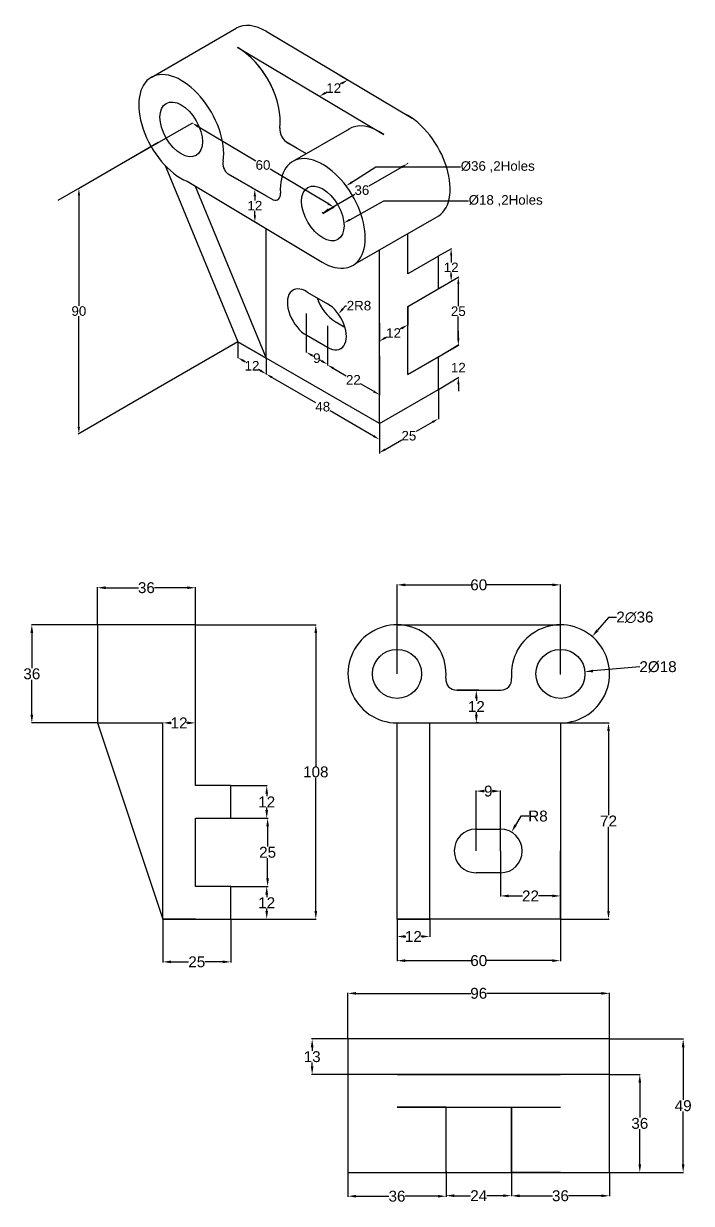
# Model space of a CAD drawing. Header units: millimetres. Extents: x -35 to 210, y -370 to 63.
import ezdxf
from ezdxf import colors
from ezdxf.entities.mleader import LeaderData, LeaderLine
from ezdxf.math import Vec2, Vec3

# ---------------------------------------------------------------- set-up
doc = ezdxf.new("R2010")
doc.units = ezdxf.units.MM
doc.header["$MEASUREMENT"] = 0
doc.styles.get("Standard").update_dxf_attribs({"font": 'arial.ttf'})
doc.dimstyles.get("Standard").update_dxf_attribs({"dimtxt": 4, "dimasz": 3, "dimexe": 0.18, "dimexo": 0.0625, "dimgap": 0.09, "dimtad": 0, "dimtih": 1, "dimtoh": 1, "dimdec": 4, "dimdsep": 46, "dimtxsty": 'Standard', "dimcen": 0.09, "dimadec": 0, "dimazin": 0, "dimtfac": 1, "dimtdec": 4, "dimtofl": 0, "dimtmove": 0, "dimatfit": 3, "dimfxl": 1, "dimtolj": 1, "dimtzin": 0, "dimarcsym": 0})

# ---------------------------------------------------------------- blocks, each defined once
blk = doc.blocks.new('*D1')
at = {"color": 0, "lineweight": -2, "transparency": 16777216}
for p, q in [((117.14, -70.92), (117.14, -81.77)), ((95.49, -83.42), (95.49, -94.27)), ((114.98, -82.81), (108.96, -86.29)), ((97.66, -92.81), (103.68, -89.33))]:
    blk.add_line(p, q, dxfattribs=at)
at = {"color": 0, "transparency": 16777216}
for points in [[(114.77, -82.45), (115.19, -83.17), (117.14, -81.56)], [(97.45, -92.45), (97.87, -93.17), (95.49, -94.06)]]:
    blk.add_solid(points, dxfattribs=at)
at = {"layer": 'Defpoints', "color": 0, "transparency": 16777216}
for p in [(117.14, -70.84), (117.14, -81.56), (95.49, -83.34)]:
    blk.add_point(p, dxfattribs=at)
at = {"color": 0, "lineweight": 25, "transparency": 16777216, "insert": (106.32, -87.81), "char_height": 3.5, "attachment_point": 5}
blk.add_mtext('\\A1;25', dxfattribs=at)
blk = doc.blocks.new('*D2')
at = {"color": 0, "lineweight": -2, "transparency": 16777216}
for p, q in [((124.48, -51.92), (124.48, -49.42)), ((117.21, -58.81), (124.66, -54.32)), ((117.21, -70.81), (124.66, -66.32)), ((124.48, -68.92), (124.48, -71.42))]:
    blk.add_line(p, q, dxfattribs=at)
at = {"color": 0, "transparency": 16777216}
for points in [[(124.07, -51.92), (124.9, -51.92), (124.48, -54.42)], [(124.07, -68.92), (124.9, -68.92), (124.48, -66.42)]]:
    blk.add_solid(points, dxfattribs=at)
at = {"layer": 'Defpoints', "color": 0, "transparency": 16777216}
for p in [(117.14, -58.84), (124.48, -66.42), (117.14, -70.84)]:
    blk.add_point(p, dxfattribs=at)
at = {"color": 0, "lineweight": 25, "transparency": 16777216, "insert": (124.48, -62.8), "char_height": 3.5, "attachment_point": 5}
blk.add_mtext('\\A1;12', dxfattribs=at)
blk = doc.blocks.new('*D3')
at = {"color": 0, "lineweight": -2, "transparency": 16777216}
for p, q in [((105.95, -40.31), (124.65, -29.51)), ((124.47, -32.11), (124.47, -40.24)), ((124.47, -52.11), (124.47, -43.99)), ((105.95, -65.31), (124.65, -54.51))]:
    blk.add_line(p, q, dxfattribs=at)
at = {"color": 0, "transparency": 16777216}
for points in [[(124.05, -32.11), (124.89, -32.11), (124.47, -29.61)], [(124.05, -52.11), (124.89, -52.11), (124.47, -54.61)]]:
    blk.add_solid(points, dxfattribs=at)
at = {"layer": 'Defpoints', "color": 0, "transparency": 16777216}
for p in [(105.89, -40.34), (124.47, -54.61), (105.89, -65.34)]:
    blk.add_point(p, dxfattribs=at)
at = {"color": 0, "lineweight": 25, "transparency": 16777216, "insert": (124.47, -42.11), "char_height": 3.5, "attachment_point": 5}
blk.add_mtext('\\A1;25', dxfattribs=at)
blk = doc.blocks.new('*D4')
at = {"color": 0, "lineweight": -2, "transparency": 16777216}
for p, q in [((105.89, -40.42), (105.89, -47.3)), ((95.49, -46.42), (95.49, -53.3)), ((97.66, -51.84), (98.28, -51.49)), ((103.72, -48.34), (103.1, -48.7))]:
    blk.add_line(p, q, dxfattribs=at)
at = {"color": 0, "transparency": 16777216}
for points in [[(103.51, -47.98), (103.93, -48.7), (105.89, -47.09)], [(97.45, -51.48), (97.87, -52.2), (95.49, -53.09)]]:
    blk.add_solid(points, dxfattribs=at)
at = {"layer": 'Defpoints', "color": 0, "transparency": 16777216}
for p in [(105.89, -40.34), (95.49, -46.34), (95.49, -53.09)]:
    blk.add_point(p, dxfattribs=at)
at = {"color": 0, "lineweight": 25, "transparency": 16777216, "insert": (100.69, -50.09), "char_height": 3.5, "attachment_point": 5}
blk.add_mtext('\\A1;12', dxfattribs=at)
blk = doc.blocks.new('*D5')
at = {"color": 0, "lineweight": -2, "transparency": 16777216}
for p, q in [((117.21, -21.81), (122.03, -19.02)), ((121.85, -21.63), (121.85, -24.15)), ((121.85, -28.63), (121.85, -27.84)), ((117.21, -33.81), (122.03, -31.02))]:
    blk.add_line(p, q, dxfattribs=at)
at = {"color": 0, "transparency": 16777216}
for points in [[(121.43, -21.63), (122.26, -21.63), (121.85, -19.13)], [(121.43, -28.63), (122.26, -28.63), (121.85, -31.13)]]:
    blk.add_solid(points, dxfattribs=at)
at = {"layer": 'Defpoints', "color": 0, "transparency": 16777216}
for p in [(117.14, -21.84), (117.14, -33.84), (121.85, -31.13)]:
    blk.add_point(p, dxfattribs=at)
at = {"color": 0, "lineweight": 25, "transparency": 16777216, "insert": (121.85, -26), "char_height": 3.5, "attachment_point": 5}
blk.add_mtext('\\A1;12', dxfattribs=at)
blk = doc.blocks.new('*D6')
at = {"color": 0, "lineweight": -2, "transparency": 16777216}
for p, q in [((43.53, -53.42), (43.53, -59.31)), ((45.7, -60.35), (46.31, -60.71)), ((53.92, -59.42), (53.92, -65.31)), ((51.76, -63.85), (51.14, -63.49))]:
    blk.add_line(p, q, dxfattribs=at)
at = {"color": 0, "transparency": 16777216}
for points in [[(45.91, -59.99), (45.49, -60.71), (43.53, -59.1)], [(51.97, -63.49), (51.55, -64.21), (53.92, -65.1)]]:
    blk.add_solid(points, dxfattribs=at)
at = {"layer": 'Defpoints', "color": 0, "transparency": 16777216}
for p in [(43.53, -53.34), (53.92, -59.34), (53.92, -65.1)]:
    blk.add_point(p, dxfattribs=at)
at = {"color": 0, "lineweight": 25, "transparency": 16777216, "insert": (48.73, -62.1), "char_height": 3.5, "attachment_point": 5}
blk.add_mtext('\\A1;12', dxfattribs=at)
blk = doc.blocks.new('*D7')
at = {"color": 0, "lineweight": -2, "transparency": 16777216}
for p, q in [((53.92, -59.42), (53.92, -65.34)), ((56.09, -66.39), (72.04, -75.59)), ((93.33, -87.89), (77.38, -78.68)), ((95.49, -83.42), (95.49, -89.34))]:
    blk.add_line(p, q, dxfattribs=at)
at = {"color": 0, "transparency": 16777216}
for points in [[(56.3, -66.02), (55.88, -66.75), (53.92, -65.14)], [(93.54, -87.52), (93.12, -88.25), (95.49, -89.14)]]:
    blk.add_solid(points, dxfattribs=at)
at = {"layer": 'Defpoints', "color": 0, "transparency": 16777216}
for p in [(53.92, -59.34), (95.49, -83.34), (95.49, -89.14)]:
    blk.add_point(p, dxfattribs=at)
at = {"color": 0, "lineweight": 25, "transparency": 16777216, "insert": (74.71, -77.14), "char_height": 3.5, "attachment_point": 5}
blk.add_mtext('\\A1;48', dxfattribs=at)
blk = doc.blocks.new('*D8')
at = {"color": 0, "lineweight": -2, "transparency": 16777216}
for p, q in [((80.78, 44.67), (84.09, 42.7)), ((81.75, 41.55), (81.13, 41.2)), ((70.39, 38.67), (73.7, 36.7)), ((75.68, 38.05), (76.3, 38.41))]:
    blk.add_line(p, q, dxfattribs=at)
at = {"color": 0, "transparency": 16777216}
for points in [[(81.54, 41.91), (81.95, 41.19), (83.91, 42.8)], [(75.48, 38.41), (75.89, 37.69), (73.52, 36.8)]]:
    blk.add_solid(points, dxfattribs=at)
at = {"layer": 'Defpoints', "color": 0, "transparency": 16777216}
for p in [(80.72, 44.7), (83.91, 42.8), (70.33, 38.7)]:
    blk.add_point(p, dxfattribs=at)
at = {"color": 0, "lineweight": 25, "transparency": 16777216, "insert": (78.72, 39.8), "char_height": 3.5, "attachment_point": 5}
blk.add_mtext('\\A1;12', dxfattribs=at)
blk = doc.blocks.new('*D10')
at = {"color": 0, "lineweight": -2, "transparency": 16777216}
for p, q in [((68.65, -42.92), (68.65, -57.3)), ((76.44, -47.42), (76.44, -61.8)), ((70.81, -58.34), (71.3, -58.63)), ((74.28, -60.34), (73.78, -60.06))]:
    blk.add_line(p, q, dxfattribs=at)
at = {"color": 0, "transparency": 16777216}
for points in [[(71.02, -57.98), (70.6, -58.71), (68.65, -57.09)], [(74.48, -59.98), (74.07, -60.71), (76.44, -61.59)]]:
    blk.add_solid(points, dxfattribs=at)
at = {"layer": 'Defpoints', "color": 0, "transparency": 16777216}
for p in [(68.65, -42.84), (76.44, -47.34), (68.65, -57.09)]:
    blk.add_point(p, dxfattribs=at)
at = {"color": 0, "lineweight": 25, "transparency": 16777216, "insert": (72.54, -59.34), "char_height": 3.5, "attachment_point": 5}
blk.add_mtext('\\A1;9', dxfattribs=at)
blk = doc.blocks.new('*D11')
at = {"color": 0, "lineweight": -2, "transparency": 16777216}
for p, q in [((76.41, -47.47), (76.41, -61.99)), ((95.49, -58.42), (95.49, -72.94)), ((78.58, -63.03), (83.34, -65.76)), ((93.32, -71.49), (88.56, -68.75))]:
    blk.add_line(p, q, dxfattribs=at)
at = {"color": 0, "transparency": 16777216}
for points in [[(78.79, -62.67), (78.37, -63.39), (76.41, -61.78)], [(93.53, -71.12), (93.12, -71.85), (95.49, -72.73)]]:
    blk.add_solid(points, dxfattribs=at)
at = {"layer": 'Defpoints', "color": 0, "transparency": 16777216}
for p in [(76.41, -47.4), (95.49, -58.34), (95.49, -72.73)]:
    blk.add_point(p, dxfattribs=at)
at = {"color": 0, "lineweight": 25, "transparency": 16777216, "insert": (85.95, -67.26), "char_height": 3.5, "attachment_point": 5}
blk.add_mtext('\\A1;22', dxfattribs=at)
blk = doc.blocks.new('*D12')
at = {"color": 0, "lineweight": -2, "transparency": 16777216}
for p, q in [((103.68, 10.79), (91.65, 3.84)), ((105.88, 11.86), (105.82, 12.23)), ((76.84, -4.71), (86.46, 0.85)), ((74.7, -6.14), (74.64, -5.77))]:
    blk.add_line(p, q, dxfattribs=at)
at = {"color": 0, "transparency": 16777216}
for points in [[(103.47, 11.15), (103.89, 10.43), (105.85, 12.04)], [(76.63, -4.35), (77.04, -5.07), (74.67, -5.96)]]:
    blk.add_solid(points, dxfattribs=at)
at = {"layer": 'Defpoints', "color": 0, "transparency": 16777216}
for p in [(105.85, 12.04), (105.89, 11.79), (74.71, -6.21)]:
    blk.add_point(p, dxfattribs=at)
at = {"color": 0, "lineweight": 25, "transparency": 16777216, "insert": (89.06, 2.34), "char_height": 3.5, "attachment_point": 5}
blk.add_mtext('\\A1;36', dxfattribs=at)
blk = doc.blocks.new('*D13')
at = {"color": 0, "lineweight": -2, "transparency": 16777216}
for p, q in [((51.05, 1.88), (49.57, 2.74)), ((49.76, 0.13), (49.77, -1.51)), ((49.79, -6.84), (49.78, -5.2)), ((51.1, -10.09), (49.62, -9.24))]:
    blk.add_line(p, q, dxfattribs=at)
at = {"color": 0, "transparency": 16777216}
for points in [[(50.18, 0.13), (49.34, 0.13), (49.75, 2.63)], [(50.21, -6.84), (49.38, -6.85), (49.8, -9.34)]]:
    blk.add_solid(points, dxfattribs=at)
at = {"layer": 'Defpoints', "color": 0, "transparency": 16777216}
for p in [(51.11, 1.85), (49.8, -9.34), (51.17, -10.13)]:
    blk.add_point(p, dxfattribs=at)
at = {"color": 0, "lineweight": 25, "transparency": 16777216, "insert": (49.78, -3.36), "char_height": 3.5, "attachment_point": 5}
blk.add_mtext('\\A1;12', dxfattribs=at)
blk = doc.blocks.new('*D14')
at = {"color": 0, "lineweight": -2, "transparency": 16777216}
for p, q in [((14.31, 19.78), (-14.99, 2.87)), ((-14.81, 0.47), (-14.83, -40.16)), ((-14.85, -84.55), (-14.83, -43.92)), ((14.27, -70.24), (-15.03, -87.16))]:
    blk.add_line(p, q, dxfattribs=at)
at = {"color": 0, "transparency": 16777216}
for points in [[(-15.23, 0.47), (-14.4, 0.47), (-14.81, 2.97)], [(-15.27, -84.55), (-14.43, -84.55), (-14.85, -87.05)]]:
    blk.add_solid(points, dxfattribs=at)
at = {"layer": 'Defpoints', "color": 0, "transparency": 16777216}
for p in [(14.37, 19.82), (-14.81, 2.97), (14.33, -70.2)]:
    blk.add_point(p, dxfattribs=at)
at = {"color": 0, "lineweight": 25, "transparency": 16777216, "insert": (-14.83, -42.04), "char_height": 3.5, "attachment_point": 5}
blk.add_mtext('\\A1;90', dxfattribs=at)
blk = doc.blocks.new('*D15')
at = {"color": 0, "lineweight": -2, "transparency": 16777216}
for p, q in [((22.81, 24.69), (26.96, 27.09)), ((28.93, 25.71), (50.16, 13.1)), ((76.59, -2.61), (55.36, 10.01)), ((74.77, -6.17), (78.92, -3.78))]:
    blk.add_line(p, q, dxfattribs=at)
at = {"color": 0, "transparency": 16777216}
for points in [[(29.14, 26.07), (28.72, 25.35), (26.78, 26.98)], [(76.8, -2.25), (76.38, -2.96), (78.74, -3.88)]]:
    blk.add_solid(points, dxfattribs=at)
at = {"layer": 'Defpoints', "color": 0, "transparency": 16777216}
for p in [(26.78, 26.98), (22.75, 24.66), (74.71, -6.21)]:
    blk.add_point(p, dxfattribs=at)
at = {"color": 0, "lineweight": 25, "transparency": 16777216, "insert": (52.76, 11.55), "char_height": 3.5, "attachment_point": 5}
blk.add_mtext('\\A1;60', dxfattribs=at)
blk = doc.blocks.new('*D16')
at = {"color": 0, "lineweight": -2, "transparency": 16777216}
for p, q in [((162.03, -193.19), (179.78, -193.19)), ((179.6, -196.19), (179.6, -227.09)), ((179.6, -262.19), (179.6, -231.29)), ((162.03, -265.19), (179.78, -265.19))]:
    blk.add_line(p, q, dxfattribs=at)
at = {"color": 0, "transparency": 16777216}
for points in [[(179.1, -196.19), (180.1, -196.19), (179.6, -193.19)], [(179.1, -262.19), (180.1, -262.19), (179.6, -265.19)]]:
    blk.add_solid(points, dxfattribs=at)
at = {"layer": 'Defpoints', "color": 0, "transparency": 16777216}
for p in [(161.96, -193.19), (161.96, -265.19), (179.6, -265.19)]:
    blk.add_point(p, dxfattribs=at)
at = {"color": 0, "lineweight": 25, "transparency": 16777216, "insert": (179.6, -229.19), "char_height": 4, "attachment_point": 5}
blk.add_mtext('\\A1;72', dxfattribs=at)
blk = doc.blocks.new('*D17')
at = {"color": 0, "lineweight": -2, "transparency": 16777216}
for p, q in [((147.38, -227.4), (145.48, -230.68)), ((150.38, -227.4), (147.38, -227.4)), ((139.87, -240.19), (140.05, -240.19)), ((139.96, -240.28), (139.96, -240.1))]:
    blk.add_line(p, q, dxfattribs=at)
at = {"color": 0, "transparency": 16777216}
blk.add_solid([(145.05, -230.43), (145.91, -230.93), (143.98, -233.27)], dxfattribs=at)
at = {"layer": 'Defpoints', "color": 0, "transparency": 16777216}
for p in [(143.98, -233.27), (139.96, -240.19)]:
    blk.add_point(p, dxfattribs=at)
at = {"color": 0, "lineweight": 25, "transparency": 16777216, "insert": (153.7, -227.4), "char_height": 4, "attachment_point": 5}
blk.add_mtext('\\A1;R8', dxfattribs=at)
blk = doc.blocks.new('*D18')
at = {"color": 0, "lineweight": -2, "transparency": 16777216}
for p, q in [((101.96, -265.25), (101.96, -271.76)), ((113.96, -265.25), (113.96, -271.76)), ((104.96, -271.58), (105.22, -271.58)), ((110.96, -271.58), (110.71, -271.58))]:
    blk.add_line(p, q, dxfattribs=at)
at = {"color": 0, "transparency": 16777216}
for points in [[(104.96, -271.08), (104.96, -272.08), (101.96, -271.58)], [(110.96, -271.08), (110.96, -272.08), (113.96, -271.58)]]:
    blk.add_solid(points, dxfattribs=at)
at = {"layer": 'Defpoints', "color": 0, "transparency": 16777216}
for p in [(101.96, -265.19), (113.96, -265.19), (113.96, -271.58)]:
    blk.add_point(p, dxfattribs=at)
at = {"color": 0, "lineweight": 25, "transparency": 16777216, "insert": (107.96, -271.58), "char_height": 4, "attachment_point": 5}
blk.add_mtext('\\A1;12', dxfattribs=at)
blk = doc.blocks.new('*D19')
at = {"color": 0, "lineweight": -2, "transparency": 16777216}
for p, q in [((101.96, -265.25), (101.96, -280.63)), ((161.96, -265.25), (161.96, -280.63)), ((104.96, -280.45), (129, -280.45)), ((158.96, -280.45), (134.92, -280.45))]:
    blk.add_line(p, q, dxfattribs=at)
at = {"color": 0, "transparency": 16777216}
for points in [[(104.96, -279.95), (104.96, -280.95), (101.96, -280.45)], [(158.96, -279.95), (158.96, -280.95), (161.96, -280.45)]]:
    blk.add_solid(points, dxfattribs=at)
at = {"layer": 'Defpoints', "color": 0, "transparency": 16777216}
for p in [(101.96, -265.19), (161.96, -265.19), (161.96, -280.45)]:
    blk.add_point(p, dxfattribs=at)
at = {"color": 0, "lineweight": 25, "transparency": 16777216, "insert": (131.96, -280.45), "char_height": 4, "attachment_point": 5}
blk.add_mtext('\\A1;60', dxfattribs=at)
blk = doc.blocks.new('*D20')
at = {"color": 0, "lineweight": -2, "transparency": 16777216}
for p, q in [((131.9, -181.19), (130.9, -181.19)), ((131.08, -184.19), (131.08, -185.09)), ((131.08, -190.19), (131.08, -189.29)), ((131.9, -193.19), (130.9, -193.19))]:
    blk.add_line(p, q, dxfattribs=at)
at = {"color": 0, "transparency": 16777216}
for points in [[(130.58, -184.19), (131.58, -184.19), (131.08, -181.19)], [(130.58, -190.19), (131.58, -190.19), (131.08, -193.19)]]:
    blk.add_solid(points, dxfattribs=at)
at = {"layer": 'Defpoints', "color": 0, "transparency": 16777216}
for p in [(131.96, -181.19), (131.08, -193.19), (131.96, -193.19)]:
    blk.add_point(p, dxfattribs=at)
at = {"color": 0, "lineweight": 25, "transparency": 16777216, "insert": (131.08, -187.19), "char_height": 4, "attachment_point": 5}
blk.add_mtext('\\A1;12', dxfattribs=at)
blk = doc.blocks.new('*D21')
at = {"color": 0, "lineweight": -2, "transparency": 16777216}
for p, q in [((179.57, -154.46), (175.56, -159.19)), ((182.57, -154.46), (179.57, -154.46)), ((161.87, -175.19), (162.05, -175.19)), ((161.96, -175.28), (161.96, -175.1))]:
    blk.add_line(p, q, dxfattribs=at)
at = {"color": 0, "transparency": 16777216}
blk.add_solid([(175.18, -158.86), (175.94, -159.51), (173.62, -161.47)], dxfattribs=at)
at = {"layer": 'Defpoints', "color": 0, "transparency": 16777216}
for p in [(173.62, -161.47), (150.31, -188.91)]:
    blk.add_point(p, dxfattribs=at)
at = {"color": 0, "lineweight": 25, "transparency": 16777216, "insert": (189.29, -154.46), "char_height": 4, "attachment_point": 5}
blk.add_mtext('\\A1;2∅36', dxfattribs=at)
blk = doc.blocks.new('*D22')
at = {"color": 0, "lineweight": -2, "transparency": 16777216}
for p, q in [((191.05, -172.62), (173.92, -174.13)), ((161.87, -175.19), (162.05, -175.19)), ((161.96, -175.28), (161.96, -175.1))]:
    blk.add_line(p, q, dxfattribs=at)
at = {"color": 0, "transparency": 16777216}
blk.add_solid([(173.87, -173.64), (173.96, -174.63), (170.93, -174.4)], dxfattribs=at)
at = {"layer": 'Defpoints', "color": 0, "transparency": 16777216}
for p in [(153, -175.99), (170.93, -174.4)]:
    blk.add_point(p, dxfattribs=at)
at = {"color": 0, "lineweight": 25, "transparency": 16777216, "insert": (197.77, -172.62), "char_height": 4, "attachment_point": 5}
blk.add_mtext('\\A1;2%%C18', dxfattribs=at)
blk = doc.blocks.new('*D23')
at = {"color": 0, "lineweight": -2, "transparency": 16777216}
for p, q in [((139.96, -240.25), (139.96, -256.87)), ((161.96, -240.25), (161.96, -256.87)), ((142.96, -256.69), (147.99, -256.69)), ((158.96, -256.69), (153.93, -256.69))]:
    blk.add_line(p, q, dxfattribs=at)
at = {"color": 0, "transparency": 16777216}
for points in [[(142.96, -256.19), (142.96, -257.19), (139.96, -256.69)], [(158.96, -256.19), (158.96, -257.19), (161.96, -256.69)]]:
    blk.add_solid(points, dxfattribs=at)
at = {"layer": 'Defpoints', "color": 0, "transparency": 16777216}
for p in [(139.96, -240.19), (161.96, -240.19), (139.96, -256.69)]:
    blk.add_point(p, dxfattribs=at)
at = {"color": 0, "lineweight": 25, "transparency": 16777216, "insert": (150.96, -256.69), "char_height": 4, "attachment_point": 5}
blk.add_mtext('\\A1;22', dxfattribs=at)
blk = doc.blocks.new('*D24')
at = {"color": 0, "lineweight": -2, "transparency": 16777216}
for p, q in [((130.96, -240.13), (130.96, -218.05)), ((133.96, -218.23), (134.06, -218.23)), ((136.96, -218.23), (136.87, -218.23)), ((139.96, -240.13), (139.96, -218.05))]:
    blk.add_line(p, q, dxfattribs=at)
at = {"color": 0, "transparency": 16777216}
for points in [[(133.96, -217.73), (133.96, -218.73), (130.96, -218.23)], [(136.96, -217.73), (136.96, -218.73), (139.96, -218.23)]]:
    blk.add_solid(points, dxfattribs=at)
at = {"layer": 'Defpoints', "color": 0, "transparency": 16777216}
for p in [(139.96, -218.23), (130.96, -240.19), (139.96, -240.19)]:
    blk.add_point(p, dxfattribs=at)
at = {"color": 0, "lineweight": 25, "transparency": 16777216, "insert": (135.46, -218.23), "char_height": 4, "attachment_point": 5}
blk.add_mtext('\\A1;9', dxfattribs=at)
blk = doc.blocks.new('*D25')
at = {"color": 0, "lineweight": -2, "transparency": 16777216}
for p, q in [((101.96, -175.13), (101.96, -142.35)), ((104.96, -142.53), (129, -142.53)), ((158.96, -142.53), (134.92, -142.53)), ((161.96, -175.13), (161.96, -142.35))]:
    blk.add_line(p, q, dxfattribs=at)
at = {"color": 0, "transparency": 16777216}
for points in [[(104.96, -142.03), (104.96, -143.03), (101.96, -142.53)], [(158.96, -142.03), (158.96, -143.03), (161.96, -142.53)]]:
    blk.add_solid(points, dxfattribs=at)
at = {"layer": 'Defpoints', "color": 0, "transparency": 16777216}
for p in [(161.96, -142.53), (101.96, -175.19), (161.96, -175.19)]:
    blk.add_point(p, dxfattribs=at)
at = {"color": 0, "lineweight": 25, "transparency": 16777216, "insert": (131.96, -142.53), "char_height": 4, "attachment_point": 5}
blk.add_mtext('\\A1;60', dxfattribs=at)
blk = doc.blocks.new('*D26')
at = {"color": 0, "lineweight": -2, "transparency": 16777216}
for p, q in [((-8.1, -157.19), (-32.27, -157.19)), ((-32.09, -160.19), (-32.09, -173.06)), ((-32.09, -190.19), (-32.09, -177.33)), ((-8.1, -193.19), (-32.27, -193.19))]:
    blk.add_line(p, q, dxfattribs=at)
at = {"color": 0, "transparency": 16777216}
for points in [[(-32.59, -160.19), (-31.59, -160.19), (-32.09, -157.19)], [(-32.59, -190.19), (-31.59, -190.19), (-32.09, -193.19)]]:
    blk.add_solid(points, dxfattribs=at)
at = {"layer": 'Defpoints', "color": 0, "transparency": 16777216}
for p in [(-8.04, -157.19), (-32.09, -193.19), (-8.04, -193.19)]:
    blk.add_point(p, dxfattribs=at)
at = {"color": 0, "lineweight": 25, "transparency": 16777216, "insert": (-32.09, -175.19), "char_height": 4, "attachment_point": 5}
blk.add_mtext('\\A1;36', dxfattribs=at)
blk = doc.blocks.new('*D27')
at = {"color": 0, "lineweight": -2, "transparency": 16777216}
for p, q in [((28.03, -157.19), (72.33, -157.19)), ((72.15, -160.19), (72.15, -209.06)), ((72.15, -262.19), (72.15, -213.32)), ((41.03, -265.19), (72.33, -265.19))]:
    blk.add_line(p, q, dxfattribs=at)
at = {"color": 0, "transparency": 16777216}
for points in [[(71.65, -160.19), (72.65, -160.19), (72.15, -157.19)], [(71.65, -262.19), (72.65, -262.19), (72.15, -265.19)]]:
    blk.add_solid(points, dxfattribs=at)
at = {"layer": 'Defpoints', "color": 0, "transparency": 16777216}
for p in [(27.96, -157.19), (72.15, -157.19), (40.96, -265.19)]:
    blk.add_point(p, dxfattribs=at)
at = {"color": 0, "lineweight": 25, "transparency": 16777216, "insert": (72.15, -211.19), "char_height": 4, "attachment_point": 5}
blk.add_mtext('\\A1;108', dxfattribs=at)
blk = doc.blocks.new('*D28')
at = {"color": 0, "lineweight": -2, "transparency": 16777216}
for p, q in [((41.03, -216.19), (54.31, -216.19)), ((54.13, -219.19), (54.13, -220.09)), ((54.13, -225.19), (54.13, -224.29)), ((41.03, -228.19), (54.31, -228.19))]:
    blk.add_line(p, q, dxfattribs=at)
at = {"color": 0, "transparency": 16777216}
for points in [[(53.63, -219.19), (54.63, -219.19), (54.13, -216.19)], [(53.63, -225.19), (54.63, -225.19), (54.13, -228.19)]]:
    blk.add_solid(points, dxfattribs=at)
at = {"layer": 'Defpoints', "color": 0, "transparency": 16777216}
for p in [(40.96, -216.19), (40.96, -228.19), (54.13, -228.19)]:
    blk.add_point(p, dxfattribs=at)
at = {"color": 0, "lineweight": 25, "transparency": 16777216, "insert": (54.13, -222.19), "char_height": 4, "attachment_point": 5}
blk.add_mtext('\\A1;12', dxfattribs=at)
blk = doc.blocks.new('*D29')
at = {"color": 0, "lineweight": -2, "transparency": 16777216}
for p, q in [((41.03, -228.19), (54.64, -228.19)), ((54.46, -231.19), (54.46, -238.56)), ((54.46, -250.19), (54.46, -242.82)), ((41.03, -253.19), (54.64, -253.19))]:
    blk.add_line(p, q, dxfattribs=at)
at = {"color": 0, "transparency": 16777216}
for points in [[(53.96, -231.19), (54.96, -231.19), (54.46, -228.19)], [(53.96, -250.19), (54.96, -250.19), (54.46, -253.19)]]:
    blk.add_solid(points, dxfattribs=at)
at = {"layer": 'Defpoints', "color": 0, "transparency": 16777216}
for p in [(40.96, -228.19), (40.96, -253.19), (54.46, -253.19)]:
    blk.add_point(p, dxfattribs=at)
at = {"color": 0, "lineweight": 25, "transparency": 16777216, "insert": (54.46, -240.69), "char_height": 4, "attachment_point": 5}
blk.add_mtext('\\A1;25', dxfattribs=at)
blk = doc.blocks.new('*D30')
at = {"color": 0, "lineweight": -2, "transparency": 16777216}
for p, q in [((41.03, -253.19), (54.31, -253.19)), ((54.13, -256.19), (54.13, -257.09)), ((54.13, -262.19), (54.13, -261.29)), ((41.03, -265.19), (54.31, -265.19))]:
    blk.add_line(p, q, dxfattribs=at)
at = {"color": 0, "transparency": 16777216}
for points in [[(53.63, -256.19), (54.63, -256.19), (54.13, -253.19)], [(53.63, -262.19), (54.63, -262.19), (54.13, -265.19)]]:
    blk.add_solid(points, dxfattribs=at)
at = {"layer": 'Defpoints', "color": 0, "transparency": 16777216}
for p in [(40.96, -253.19), (40.96, -265.19), (54.13, -265.19)]:
    blk.add_point(p, dxfattribs=at)
at = {"color": 0, "transparency": 16777216, "insert": (54.13, -259.19), "char_height": 4, "attachment_point": 5}
blk.add_mtext('\\A1;12', dxfattribs=at)
blk = doc.blocks.new('*D31')
at = {"color": 0, "lineweight": -2, "transparency": 16777216}
for p, q in [((-8.04, -157.13), (-8.04, -143.4)), ((-5.04, -143.58), (7.01, -143.58)), ((24.96, -143.58), (12.92, -143.58)), ((27.96, -157.13), (27.96, -143.4))]:
    blk.add_line(p, q, dxfattribs=at)
at = {"color": 0, "transparency": 16777216}
for points in [[(-5.04, -143.08), (-5.04, -144.08), (-8.04, -143.58)], [(24.96, -143.08), (24.96, -144.08), (27.96, -143.58)]]:
    blk.add_solid(points, dxfattribs=at)
at = {"layer": 'Defpoints', "color": 0, "transparency": 16777216}
for p in [(27.96, -143.58), (-8.04, -157.19), (27.96, -157.19)]:
    blk.add_point(p, dxfattribs=at)
at = {"color": 0, "lineweight": 25, "transparency": 16777216, "insert": (9.96, -143.58), "char_height": 4, "attachment_point": 5}
blk.add_mtext('\\A1;36', dxfattribs=at)
blk = doc.blocks.new('*D32')
at = {"color": 0, "lineweight": -2, "transparency": 16777216}
for p, q in [((15.96, -193.13), (15.96, -193.01)), ((18.96, -193.19), (19.22, -193.19)), ((24.96, -193.19), (24.71, -193.19)), ((27.96, -193.13), (27.96, -193.01))]:
    blk.add_line(p, q, dxfattribs=at)
at = {"color": 0, "transparency": 16777216}
for points in [[(18.96, -192.69), (18.96, -193.69), (15.96, -193.19)], [(24.96, -192.69), (24.96, -193.69), (27.96, -193.19)]]:
    blk.add_solid(points, dxfattribs=at)
at = {"layer": 'Defpoints', "color": 0, "transparency": 16777216}
for p in [(15.96, -193.19), (27.96, -193.19), (27.96, -193.19)]:
    blk.add_point(p, dxfattribs=at)
at = {"color": 0, "lineweight": 25, "transparency": 16777216, "insert": (21.96, -193.19), "char_height": 4, "attachment_point": 5}
blk.add_mtext('\\A1;12', dxfattribs=at)
blk = doc.blocks.new('*D33')
at = {"color": 0, "lineweight": -2, "transparency": 16777216}
for p, q in [((15.96, -265.25), (15.96, -281.07)), ((40.96, -265.25), (40.96, -281.07)), ((18.96, -280.89), (25.46, -280.89)), ((37.96, -280.89), (31.47, -280.89))]:
    blk.add_line(p, q, dxfattribs=at)
at = {"color": 0, "transparency": 16777216}
for points in [[(18.96, -280.39), (18.96, -281.39), (15.96, -280.89)], [(37.96, -280.39), (37.96, -281.39), (40.96, -280.89)]]:
    blk.add_solid(points, dxfattribs=at)
at = {"layer": 'Defpoints', "color": 0, "transparency": 16777216}
for p in [(15.96, -265.19), (40.96, -265.19), (40.96, -280.89)]:
    blk.add_point(p, dxfattribs=at)
at = {"color": 0, "lineweight": 25, "transparency": 16777216, "insert": (28.46, -280.89), "char_height": 4, "attachment_point": 5}
blk.add_mtext('\\A1;25', dxfattribs=at)
blk = doc.blocks.new('*D34')
at = {"color": 0, "lineweight": -2, "transparency": 16777216}
for p, q in [((180.03, -309.2), (207.18, -309.2)), ((207, -312.2), (207, -331.56)), ((207, -355.2), (207, -335.83)), ((180.03, -358.2), (207.18, -358.2))]:
    blk.add_line(p, q, dxfattribs=at)
at = {"color": 0, "transparency": 16777216}
for points in [[(206.5, -312.2), (207.5, -312.2), (207, -309.2)], [(206.5, -355.2), (207.5, -355.2), (207, -358.2)]]:
    blk.add_solid(points, dxfattribs=at)
at = {"layer": 'Defpoints', "color": 0, "transparency": 16777216}
for p in [(179.96, -309.2), (179.96, -358.2), (207, -358.2)]:
    blk.add_point(p, dxfattribs=at)
at = {"color": 0, "lineweight": 25, "transparency": 16777216, "insert": (207, -333.7), "char_height": 4, "attachment_point": 5}
blk.add_mtext('\\A1;49', dxfattribs=at)
blk = doc.blocks.new('*D35')
at = {"color": 0, "lineweight": -2, "transparency": 16777216}
for p, q in [((180.03, -322.2), (191.27, -322.2)), ((191.09, -325.2), (191.09, -338.06)), ((191.09, -355.2), (191.09, -342.33)), ((182.48, -358.2), (191.27, -358.2))]:
    blk.add_line(p, q, dxfattribs=at)
at = {"color": 0, "transparency": 16777216}
for points in [[(190.59, -325.2), (191.59, -325.2), (191.09, -322.2)], [(190.59, -355.2), (191.59, -355.2), (191.09, -358.2)]]:
    blk.add_solid(points, dxfattribs=at)
at = {"layer": 'Defpoints', "color": 0, "transparency": 16777216}
for p in [(179.96, -322.2), (182.42, -358.2), (191.09, -358.2)]:
    blk.add_point(p, dxfattribs=at)
at = {"color": 0, "lineweight": 25, "transparency": 16777216, "insert": (191.09, -340.2), "char_height": 4, "attachment_point": 5}
blk.add_mtext('\\A1;36', dxfattribs=at)
blk = doc.blocks.new('*D36')
at = {"color": 0, "lineweight": -2, "transparency": 16777216}
for p, q in [((83.96, -309.13), (83.96, -292.27)), ((86.96, -292.45), (129.01, -292.45)), ((176.96, -292.45), (134.92, -292.45)), ((179.96, -309.13), (179.96, -292.27))]:
    blk.add_line(p, q, dxfattribs=at)
at = {"color": 0, "transparency": 16777216}
for points in [[(86.96, -291.95), (86.96, -292.95), (83.96, -292.45)], [(176.96, -291.95), (176.96, -292.95), (179.96, -292.45)]]:
    blk.add_solid(points, dxfattribs=at)
at = {"layer": 'Defpoints', "color": 0, "transparency": 16777216}
for p in [(179.96, -292.45), (83.96, -309.2), (179.96, -309.2)]:
    blk.add_point(p, dxfattribs=at)
at = {"color": 0, "lineweight": 25, "transparency": 16777216, "insert": (131.96, -292.45), "char_height": 4, "attachment_point": 5}
blk.add_mtext('\\A1;96', dxfattribs=at)
blk = doc.blocks.new('*D37')
at = {"color": 0, "lineweight": -2, "transparency": 16777216}
for p, q in [((119.96, -358.26), (119.96, -366.88)), ((143.96, -358.26), (143.96, -366.88)), ((122.96, -366.7), (128.98, -366.7)), ((140.96, -366.7), (134.94, -366.7))]:
    blk.add_line(p, q, dxfattribs=at)
at = {"color": 0, "transparency": 16777216}
for points in [[(122.96, -366.2), (122.96, -367.2), (119.96, -366.7)], [(140.96, -366.2), (140.96, -367.2), (143.96, -366.7)]]:
    blk.add_solid(points, dxfattribs=at)
at = {"layer": 'Defpoints', "color": 0, "transparency": 16777216}
for p in [(119.96, -358.2), (143.96, -358.2), (143.96, -366.7)]:
    blk.add_point(p, dxfattribs=at)
at = {"color": 0, "lineweight": 25, "transparency": 16777216, "insert": (131.96, -366.7), "char_height": 4, "attachment_point": 5}
blk.add_mtext('\\A1;24', dxfattribs=at)
blk = doc.blocks.new('*D38')
at = {"color": 0, "lineweight": -2, "transparency": 16777216}
for p, q in [((83.96, -357.76), (83.96, -367.09)), ((119.96, -357.76), (119.96, -367.09)), ((86.96, -366.91), (99.01, -366.91)), ((116.96, -366.91), (104.92, -366.91))]:
    blk.add_line(p, q, dxfattribs=at)
at = {"color": 0, "transparency": 16777216}
for points in [[(86.96, -366.41), (86.96, -367.41), (83.96, -366.91)], [(116.96, -366.41), (116.96, -367.41), (119.96, -366.91)]]:
    blk.add_solid(points, dxfattribs=at)
at = {"layer": 'Defpoints', "color": 0, "transparency": 16777216}
for p in [(83.96, -357.7), (119.96, -357.7), (83.96, -366.91)]:
    blk.add_point(p, dxfattribs=at)
at = {"color": 0, "lineweight": 25, "transparency": 16777216, "insert": (101.96, -366.91), "char_height": 4, "attachment_point": 5}
blk.add_mtext('\\A1;36', dxfattribs=at)
blk = doc.blocks.new('*D39')
at = {"color": 0, "lineweight": -2, "transparency": 16777216}
for p, q in [((143.96, -358.26), (143.96, -366.94)), ((179.96, -358.26), (179.96, -366.94)), ((146.96, -366.76), (159.01, -366.76)), ((176.96, -366.76), (164.92, -366.76))]:
    blk.add_line(p, q, dxfattribs=at)
at = {"color": 0, "transparency": 16777216}
for points in [[(146.96, -366.26), (146.96, -367.26), (143.96, -366.76)], [(176.96, -366.26), (176.96, -367.26), (179.96, -366.76)]]:
    blk.add_solid(points, dxfattribs=at)
at = {"layer": 'Defpoints', "color": 0, "transparency": 16777216}
for p in [(143.96, -358.2), (179.96, -358.2), (179.96, -366.76)]:
    blk.add_point(p, dxfattribs=at)
at = {"color": 0, "lineweight": 25, "transparency": 16777216, "insert": (161.96, -366.76), "char_height": 4, "attachment_point": 5}
blk.add_mtext('\\A1;36', dxfattribs=at)
blk = doc.blocks.new('*D40')
at = {"color": 0, "lineweight": -2, "transparency": 16777216}
for p, q in [((83.9, -309.2), (70.63, -309.2)), ((70.81, -312.2), (70.81, -313.56)), ((70.81, -319.2), (70.81, -317.83)), ((83.9, -322.2), (70.63, -322.2))]:
    blk.add_line(p, q, dxfattribs=at)
at = {"color": 0, "transparency": 16777216}
for points in [[(70.31, -312.2), (71.31, -312.2), (70.81, -309.2)], [(70.31, -319.2), (71.31, -319.2), (70.81, -322.2)]]:
    blk.add_solid(points, dxfattribs=at)
at = {"layer": 'Defpoints', "color": 0, "transparency": 16777216}
for p in [(70.81, -309.2), (83.96, -309.2), (83.96, -322.2)]:
    blk.add_point(p, dxfattribs=at)
at = {"color": 0, "lineweight": 25, "transparency": 16777216, "insert": (70.81, -315.7), "char_height": 4, "attachment_point": 5}
blk.add_mtext('\\A1;13', dxfattribs=at)

msp = doc.modelspace()

# ---------------------------------------------------------------- linework, layer by layer
for p, q in [((11.72473, 43.74798), (42.90165, 61.74798)), ((53.92934, 60.65322), (107.50897, 28.75514)), ((43.53703, 54.65322), (97.11667, 22.75514)), ((63.63758, 12.8536), (84.47951, 24.86666)), ((65.35977, 17.66128), (61.41083, 19.9412)), ((61.41083, 19.9412), (68.66643, 15.75218)), ((16.81928, 11.43112), (43.53205, -53.3439)), ((24.88159, 5.59343), (74.42766, -24.04459)), ((39.83794, 8.3531), (56.50473, -1.26948)), ((53.92435, 0.22031), (40.09855, 8.20264)), ((27.88574, 3.79637), (53.92435, -59.3439)), ((86.58401, -24.72694), (116.40886, -7.56528)), ((53.92435, -59.3439), (53.92435, -11.77969)), ((105.88588, -28.3439), (105.88588, -13.62036)), ((95.49357, -83.3439), (95.49357, -19.60024)), ((95.49357, -83.3439), (95.49357, -19.60024)), ((117.14421, -21.8439), (105.88588, -28.3439)), ((117.14421, -33.8439), (117.14421, -21.8439)), ((105.88588, -40.3439), (117.14421, -33.8439)), ((69.01612, -35.06851), (76.43181, -39.3386)), ((105.88588, -65.3439), (105.88588, -40.3439)), ((79.20862, -45.80541), (82.815, -47.88869)), ((68.81631, -50.93939), (76.43913, -55.34281)), ((95.49357, -83.3439), (43.53205, -53.3439)), ((43.53205, -53.3439), (53.92435, -59.3439)), ((95.49357, -83.3439), (95.49357, -58.3439)), ((117.14421, -58.8439), (105.88588, -65.3439)), ((117.14421, -70.8439), (117.14421, -58.8439)), ((95.49357, -83.3439), (117.14421, -70.8439)), ((27.96317, -157.19203), (-8.03683, -157.19203)), ((-8.03683, -157.19203), (-8.03683, -193.19203)), ((27.96317, -191.69203), (27.96317, -157.19203)), ((27.96317, -193.19203), (27.96317, -175.19203)), ((-8.03683, -193.19203), (15.96317, -193.19203)), ((-8.03683, -193.19203), (15.96317, -265.19203)), ((15.96317, -265.19203), (15.96317, -193.19203)), ((27.96317, -216.19203), (27.96317, -193.19203)), ((40.96317, -216.19203), (27.96317, -216.19203)), ((40.96317, -228.19203), (40.96317, -216.19203)), ((27.96317, -253.19203), (27.96317, -228.19203)), ((27.96317, -253.19203), (27.96317, -228.19203)), ((27.96317, -228.19203), (39.96317, -228.19203)), ((39.96317, -228.19203), (40.96317, -228.19203)), ((40.96317, -253.19203), (27.96317, -253.19203)), ((40.96317, -265.19203), (40.96317, -253.19203)), ((27.96317, -265.19203), (15.96317, -265.19203)), ((15.96317, -265.19203), (40.96317, -265.19203)), ((179.96317, -309.19506), (83.96317, -309.19506)), ((83.96317, -309.19506), (83.96317, -322.19506)), ((179.96317, -322.19506), (179.96317, -309.19506)), ((101.96317, -322.19506), (83.96317, -322.19506)), ((83.96317, -322.19506), (83.96317, -358.19506)), ((101.96317, -322.19506), (161.96317, -322.19506)), ((143.96317, -322.19506), (101.96317, -322.19506)), ((179.96317, -322.19506), (143.96317, -322.19506)), ((179.96317, -358.19506), (179.96317, -322.19506)), ((119.96317, -334.19506), (101.96317, -334.19506)), ((101.96317, -334.19506), (161.96317, -334.19506)), ((119.96317, -358.19506), (119.96317, -334.19506)), ((143.96317, -334.19506), (143.96317, -358.19506)), ((143.96317, -358.19506), (143.96317, -334.19506)), ((83.96317, -358.19506), (119.96317, -358.19506)), ((119.96317, -358.19506), (143.96317, -358.19506)), ((161.96317, -358.19506), (143.96317, -358.19506)), ((143.96317, -358.19506), (179.96317, -358.19506))]:
    msp.add_line(p, q)
at = {"lineweight": 25}
for p, q in [((22.74744, 24.6561), (-22.58434, -1.51622)), ((43.53205, -53.3439), (8.73662, -73.43305))]:
    msp.add_line(p, q, dxfattribs=at)
at = {"lineweight": 30}
for p, q in [((101.96317, -157.19203), (161.96317, -157.19203)), ((131.96317, -181.19203), (123.87207, -181.19203)), ((123.87207, -181.19203), (140.05427, -181.19203)), ((101.96317, -193.19203), (161.96317, -193.19203)), ((101.96317, -265.19203), (101.96317, -193.19203)), ((113.96317, -265.19203), (113.96317, -193.19203)), ((161.96317, -193.19203), (161.96317, -265.19203)), ((130.96317, -232.19203), (139.96317, -232.19203)), ((161.96317, -265.19203), (161.96317, -240.19203)), ((139.96317, -248.19203), (130.96317, -248.19203)), ((161.96317, -265.19203), (101.96317, -265.19203)), ((101.96317, -265.19203), (113.96317, -265.19203))]:
    msp.add_line(p, q, dxfattribs=at)
for centre in [(101.96317, -175.19203), (161.96317, -175.19203)]:
    msp.add_circle(centre, 9, dxfattribs=at)
for centre, radius, start, end in [((101.96317, -175.19203), 18, 354.7840914, 270), ((161.96317, -175.19203), 18, 270, 185.2159086), ((123.87207, -177.19203), 4, 174.7840914, 270), ((140.05427, -177.19203), 4, 270, 5.2159086), ((130.96317, -240.19203), 8, 90, 270), ((139.96317, -240.19203), 8, 270, 90)]:
    msp.add_arc(centre, radius, start, end, dxfattribs=at)
for centre, major_axis, ratio, start_param, end_param in [((53.92435, 42.6561), (11.0227, -19.09188), 0.577350269, 8.623524646, 9.424777961), ((53.92435, 42.6561), (11.0227, -19.09188), 0.577350269, 8.608543583, 8.639060077), ((43.53205, 36.6561), (11.0227, -19.09188), 0.577350269, 0.637454561, 2.361375573), ((43.53205, 36.6561), (11.0227, -19.09188), 0.577350269, 6.920639868, 8.639060077), ((22.74744, 24.6561), (11.0227, -19.09188), 0.577350269, 0.632722234, 5.635124155), ((105.88588, 11.79007), (11.0227, -19.09188), 0.577350269, 6.238819371, 8.712534687), ((95.49357, 5.79007), (11.0227, -19.09188), 0.577350269, 8.535068973, 9.46428674), ((62.19465, 23.23628), (2.16401, -3.74818), 0.653513831, 3.821175989, 5.554559883), ((41.99035, 11.59992), (2.16401, -3.74818), 0.879609031, 3.897072362, 5.125019465), ((74.70896, -6.20993), (11.0227, -19.09188), 0.577350269, 5.479740423, 10.292183228), ((55.71317, 3.0817), (2.44949, -4.24264), 0.577350269, 5.728328103, 7.118884087), ((68.64678, -42.8439), (4.89898, -8.48528), 0.577350269, 2.302860678, 5.522259276), ((79.03909, -37.70993), (4.89898, -8.48528), 0.577350269, 4.330305454, 5.522259276), ((76.44101, -47.3439), (4.89898, -8.48528), 0.577350269, 5.497515034, 8.64070741)]:
    msp.add_ellipse(centre, major_axis=major_axis, ratio=ratio, start_param=start_param, end_param=end_param)
for centre in [(22.74744, 24.6561), (74.70896, -6.20993)]:
    msp.add_ellipse(centre, major_axis=(5.51135, -9.54594), ratio=0.577350269)

# ---------------------------------------------------------------- dimensions: what is measured, and where the dimension line sits
at = {"lineweight": 25}
for p1, p2, distance, picture, middle in [((70.32685, 38.70418), (80.71915, 44.70418), -3.24178, '*D8', (78.71505, 39.80382)), ((76.44101, -47.3439), (68.64678, -42.8439), 12.34114, '*D10', (72.5439, -59.34423)), ((43.53205, -53.3439), (53.92435, -59.3439), -4.98593, '*D6', (48.7282, -62.10116)), ((53.92435, -59.3439), (95.49357, -83.3439), -5.01593, '*D7', (74.70896, -77.1358)), ((95.49357, -83.3439), (117.14421, -70.8439), -9.28073, '*D1', (106.31889, -87.81037))]:
    dim = msp.add_aligned_dim(p1=p1, p2=p2, distance=distance, dimstyle='Standard', override={"dimtxt": 3.5, "dimasz": 2.5}, dxfattribs=at)
    dim.commit()
    dim.dimension.update_dxf_attribs({"geometry": picture, "text_midpoint": middle})
for p1, p2, distance, text, picture, middle in [((74.70896, -6.20993), (22.74744, 24.6561), -4.05996, '60', '*D15', (52.75959, 11.55061)), ((14.3292, -70.20418), (14.36963, 19.81916), 29.17323, '90', '*D14', (-14.83139, -42.04005)), ((51.10932, 1.84557), (51.16588, -10.1296), -1.3583, '12', '*D13', (49.77557, -3.35565)), ((105.88588, -40.3439), (95.49357, -46.34366), 5.8453, '12', '*D4', (100.68972, -50.09329)), ((76.40976, -47.39803), (95.49357, -58.3439), -12.47913, '22', '*D11', (85.95167, -67.25709))]:
    dim = msp.add_aligned_dim(p1=p1, p2=p2, distance=distance, text=text, dimstyle='Standard', override={"dimtxt": 3.5, "dimasz": 2.5}, dxfattribs=at)
    dim.commit()
    dim.dimension.update_dxf_attribs({"geometry": picture, "text_midpoint": middle})
for base, p1, p2, angle, picture, middle in [((105.84722, 12.03678), (74.70896, -6.20993), (105.88588, 11.79007), 30, '*D12', (89.05751, 2.34323)), ((121.84724, -31.12861), (117.14421, -21.8439), (117.14421, -33.8439), 270, '*D5', (121.84724, -25.99564)), ((124.48347, -66.42433), (117.14421, -58.8439), (117.14421, -70.8439), 270, '*D2', (124.48347, -62.79961))]:
    dim = msp.add_linear_dim(base=base, p1=p1, p2=p2, angle=angle, dimstyle='Standard', override={"dimtxt": 3.5, "dimasz": 2.5}, dxfattribs=at)
    dim.commit()
    dim.dimension.update_dxf_attribs({"geometry": picture, "text_midpoint": middle, "dimtype": 161})
dim = msp.add_linear_dim(base=(124.4693, -54.61476), p1=(105.88588, -40.3439), p2=(105.88588, -65.3439), angle=90, dimstyle='Standard', override={"dimtxt": 3.5, "dimasz": 2.5}, dxfattribs=at)
dim.commit()
dim.dimension.update_dxf_attribs({"geometry": '*D3', "text_midpoint": (124.4693, -42.11476)})
for base, p1, p2, picture, middle in [((27.96317, -143.58287), (-8.03683, -157.19203), (27.96317, -157.19203), '*D31', (9.96317, -143.58287)), ((161.96317, -142.52614), (101.96317, -175.19203), (161.96317, -175.19203), '*D25', (131.96317, -142.52614)), ((27.96317, -193.19203), (15.96317, -193.19203), (27.96317, -193.19203), '*D32', (21.96317, -193.19203)), ((139.96317, -218.23421), (130.96317, -240.19203), (139.96317, -240.19203), '*D24', (135.46317, -218.23421)), ((139.96317, -256.69203), (161.96317, -240.19203), (139.96317, -240.19203), '*D23', (150.96317, -256.69203)), ((40.96317, -280.89108), (15.96317, -265.19203), (40.96317, -265.19203), '*D33', (28.46317, -280.89108)), ((161.96317, -280.44709), (101.96317, -265.19203), (161.96317, -265.19203), '*D19', (131.96317, -280.44709)), ((179.96317, -292.44852), (83.96317, -309.19506), (179.96317, -309.19506), '*D36', (131.96317, -292.44852)), ((83.96317, -366.91468), (119.96317, -357.69506), (83.96317, -357.69506), '*D38', (101.96317, -366.91468)), ((143.96317, -366.69506), (119.96317, -358.19506), (143.96317, -358.19506), '*D37', (131.96317, -366.69506)), ((179.96317, -366.76281), (143.96317, -358.19506), (179.96317, -358.19506), '*D39', (161.96317, -366.76281))]:
    dim = msp.add_linear_dim(base=base, p1=p1, p2=p2, dimstyle='Standard', dxfattribs=at)
    dim.commit()
    dim.dimension.update_dxf_attribs({"geometry": picture, "text_midpoint": middle})
for p1, p2, text, picture, middle in [((150.31008, -188.91083), (173.61626, -161.47323), '2<>', '*D21', (189.28826, -154.46004)), ((152.99828, -175.98621), (170.92806, -174.39785), '2%%C18', '*D22', (191.05316, -172.61501))]:
    dim = msp.add_diameter_dim_2p(p1=p1, p2=p2, text=text, dimstyle='Standard', dxfattribs=at)
    dim.commit()
    dim.dimension.update_dxf_attribs({"geometry": picture, "text_midpoint": middle, "dimtype": 163})
for base, p1, p2, picture, middle in [((-32.08689, -193.19203), (-8.03683, -157.19203), (-8.03683, -193.19203), '*D26', (-32.08689, -175.19203)), ((72.15466, -157.19203), (40.96317, -265.19203), (27.96317, -157.19203), '*D27', (72.15466, -211.19203)), ((131.07873, -193.19203), (131.96317, -181.19203), (131.96317, -193.19203), '*D20', (131.07873, -187.19203)), ((179.59838, -265.19203), (161.96317, -193.19203), (161.96317, -265.19203), '*D16', (179.59838, -229.19203)), ((54.13479, -228.19203), (40.96317, -216.19203), (40.96317, -228.19203), '*D28', (54.13479, -222.19203)), ((54.46317, -253.19203), (40.96317, -228.19203), (40.96317, -253.19203), '*D29', (54.46317, -240.69203)), ((207.00104, -358.19506), (179.96317, -309.19506), (179.96317, -358.19506), '*D34', (207.00104, -333.69506)), ((191.09322, -358.19506), (179.96317, -322.19506), (182.41623, -358.19506), '*D35', (191.09322, -340.19506))]:
    dim = msp.add_linear_dim(base=base, p1=p1, p2=p2, angle=90, dimstyle='Standard', dxfattribs=at)
    dim.commit()
    dim.dimension.update_dxf_attribs({"geometry": picture, "text_midpoint": middle})
dim = msp.add_radius_dim(center=(139.96317, -240.19203), mpoint=(143.97719, -233.27193), dimstyle='Standard', dxfattribs=at)
dim.commit()
dim.dimension.update_dxf_attribs({"geometry": '*D17', "text_midpoint": (153.7039, -227.39742), "dimtype": 164})
dim = msp.add_linear_dim(base=(54.13479, -265.19203), p1=(40.96317, -253.19203), p2=(40.96317, -265.19203), angle=90, dimstyle='Standard')
dim.commit()
dim.dimension.update_dxf_attribs({"geometry": '*D30', "text_midpoint": (54.13479, -259.19203)})
dim = msp.add_linear_dim(base=(113.96317, -271.57545), p1=(101.96317, -265.19203), p2=(113.96317, -265.19203), dimstyle='Standard', dxfattribs=at)
dim.commit()
dim.dimension.update_dxf_attribs({"geometry": '*D18', "text_midpoint": (107.96317, -271.57545), "dimtype": 160})
dim = msp.add_linear_dim(base=(70.81182, -309.19506), p1=(83.96317, -322.19506), p2=(83.96317, -309.19506), angle=90, dimstyle='Standard', dxfattribs=at)
dim.commit()
dim.dimension.update_dxf_attribs({"geometry": '*D40', "text_midpoint": (70.81182, -315.69506), "dimtype": 160})

# ---------------------------------------------------------------- leaders
ml = msp.add_multileader_mtext('Standard', dxfattribs=at)
ml.set_content('%%C36 ,2Holes', color=256)
ml.set_leader_properties()
ml.build(insert=Vec2(0, 0))
ml.multileader.update_dxf_attribs({"dogleg_length": 0.36, "arrow_head_size": 2.5})
ctx = ml.context
ctx.base_point, ctx.char_height, ctx.arrow_head_size, ctx.landing_gap_size, ctx.plane_origin = Vec3(125.25273, 10.8554), 3.5, 2.5, 0.09, Vec3(83.27139, 3.88804)
notes = []
notes.append((ctx, [(0, (1, 1, 0), (94.18336, 10.8554), (1, 0), 31.06937, [(0, [(83.27139, 3.88804)], 0, [])])]))
ctx.mtext.insert, ctx.mtext.flow_direction = Vec3(125.34273, 12.95158), 5
ml = msp.add_multileader_mtext('Standard', dxfattribs=at)
ml.set_content('%%C18 ,2Holes', color=256)
ml.set_leader_properties()
ml.build(insert=Vec2(0, 0))
ml.multileader.update_dxf_attribs({"dogleg_length": 31.06937, "arrow_head_size": 2.5})
ctx = ml.context
ctx.base_point, ctx.char_height, ctx.arrow_head_size, ctx.landing_gap_size, ctx.plane_origin = Vec3(128.18088, -1.58138), 3.5, 2.5, 0.09, Vec3(82.45857, -9.72255)
notes.append((ctx, [(0, (1, 1, 0), (97.11151, -1.58138), (1, 0), 31.06937, [(0, [(82.45857, -9.72255)], 0, [])])]))
ctx.mtext.insert, ctx.mtext.flow_direction = Vec3(128.27088, 0.5148), 5
ml = msp.add_multileader_mtext('Standard', dxfattribs=at)
ml.set_content('2R8', color=256)
ml.set_leader_properties()
ml.build(insert=Vec2(0, 0))
ml.multileader.update_dxf_attribs({"dogleg_length": 0.36, "arrow_head_size": 2.5})
ctx = ml.context
ctx.base_point, ctx.char_height, ctx.arrow_head_size, ctx.landing_gap_size, ctx.plane_origin = Vec3(83.41603, -40.06756), 3.5, 2.5, 0.09, Vec3(80.44126, -43.12168)
notes.append((ctx, [(0, (1, 1, 0), (83.05603, -40.06756), (1, 0), 0.36, [(0, [(80.44126, -43.12168)], 0, [])])]))
ctx.mtext.insert, ctx.mtext.flow_direction = Vec3(83.50603, -38.28771), 5
for ctx, leaders in notes:
    for number, flags, end, landing, length, lines in leaders:
        leader = LeaderData()
        leader.index, (leader.has_last_leader_line, leader.has_dogleg_vector, leader.attachment_direction) = number, flags
        leader.last_leader_point, leader.dogleg_vector, leader.dogleg_length = Vec3(end), Vec3(landing), length
        for number, points, colour, breaks in lines:
            line = LeaderLine()
            line.index, line.vertices, line.color, line.breaks = number, Vec3.list(points), colors.encode_raw_color(colour), breaks
            leader.lines.append(line)
        ctx.leaders.append(leader)

doc.saveas('drawing.dxf')
